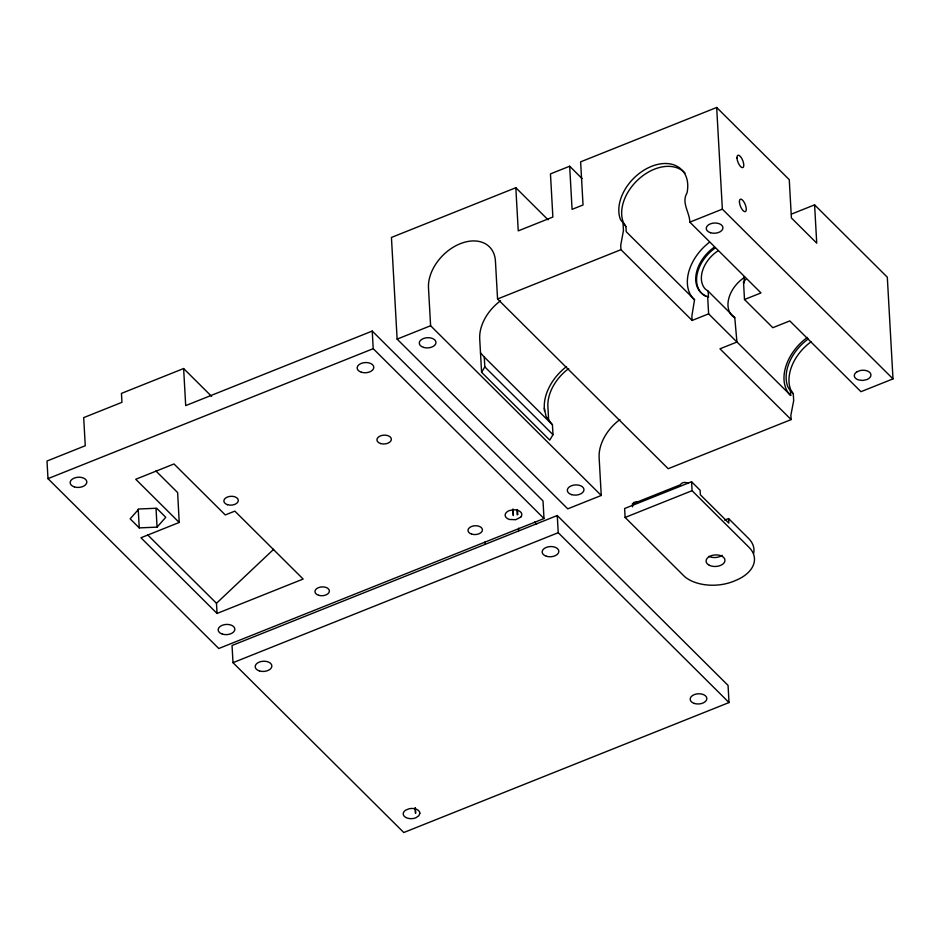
<?xml version="1.0" encoding="UTF-8"?>
<svg xmlns="http://www.w3.org/2000/svg" width="940" height="940" viewBox="0 0 940 940"><rect width="100%" height="100%" fill="white"/><g stroke="black" fill="none" stroke-linecap="round" stroke-linejoin="round"><path stroke-width="1.41" d="M566.538 366.565A43.181 29.939 -45.2 0 0 544.307 408.089L546.058 416.42L552.438 424.821L552.99 434.691L549.759 440.108L481.586 372.299L484.817 366.894L484.264 357.024L480.505 352.853M791.457 214.109L814.592 204.861L887.313 277.194L893 378.879L860.958 391.686L789.788 320.904L772.809 327.696L744.492 299.519L743.516 282.012L745.773 279.403M157.062 527.129L165.769 517.294L156.651 508.235L138.85 509.01L130.143 518.833L139.249 527.892L157.062 527.129L156.017 508.47M632.585 506.836L632.432 503.934L634.007 502.383L637.25 501.655M217.058 613.456L140.953 537.762L179.211 522.464L135.736 479.259L173.994 463.972L225.283 514.944L234.847 511.125L303.138 579.04L217.058 613.456L216.482 603.28L273.622 549.336M548.091 219.819L515.825 187.73L391.44 237.444L397.127 339.117L567.76 508.846L601.248 495.462L599.133 457.615A38.998 27.037 -45.2 0 1 619.93 419.569M582.107 178.6L569.663 166.227L550.464 173.888L552.873 217.034L518.245 230.876L515.825 187.73M814.592 204.861L816.731 243.166L791.398 217.963L789.259 179.669L716.668 107.477L580.626 161.845L583.035 204.979L572.072 209.362L569.663 166.227M183.629 368.539L121.448 393.39L121.953 402.32L83.695 417.619L85.258 445.748L47 461.035L47.987 478.648L218.773 648.506L544.002 518.539L543.014 500.938L372.228 331.068L185.697 405.61L183.629 368.539L211.594 396.351M47.987 478.648L373.215 348.681L544.002 518.539M397.127 339.117L430.602 325.745L601.248 495.462M497.565 298.99L620.964 249.676L692.122 320.446L708.619 313.854L736.937 342.031L719.958 348.811L791.127 419.593L668.199 468.707L497.565 298.99L495.439 261.144A38.998 27.037 -45.2 0 0 460.236 243.707A38.998 27.037 -45.2 0 0 428.487 287.899L430.602 325.745M692.122 320.446L691.875 316.052L694.531 299.649L626.216 231.698L625.923 226.611L620.471 219.561A40.114 27.812 -45.2 0 1 651.502 166.368A40.114 27.812 -45.2 0 1 686.999 192.97C681.148 202.77 689.678 212.299 689.831 222.145L722.355 209.15L893 378.879M744.492 299.519L760.989 292.928L689.831 222.145M557.267 515.531L232.039 645.498L233.003 662.665L403.789 832.523L729.017 702.556L728.053 685.401L557.267 515.531L558.231 532.698L729.017 702.556M233.003 662.665L558.231 532.698M632.432 503.934L680.255 484.829A33.828 12.902 68.2 0 1 688.421 483.43M691.582 481.75L624.618 508.517L625.112 517.447L684.72 576.702A36.66 22.419 -3.2 0 0 735.456 580.509A38.998 23.853 -3.2 0 0 749.004 547.315L692.075 490.692L691.582 481.75L700.112 490.245L700.37 494.781L728.841 523.098L728.582 518.563L724.67 520.126M625.112 517.447L692.075 490.692M717.913 250.91A27.859 19.317 -45.2 0 0 705.2 288.968L708.161 291.188L708.49 297.193L705.188 295.618A33.429 23.183 -45.2 0 1 714.412 247.091M736.937 342.031L734.775 317.661L731.814 315.44A27.859 19.317 -45.2 0 1 744.527 277.37M694.531 299.649L693.297 298.72A43.181 29.939 -45.2 0 1 709.606 242.132M808.165 339.011A40.667 28.2 -45.2 0 0 787.814 386.751L790.446 391.005L790.693 395.411L789.929 394.835A43.181 29.939 -45.2 0 1 807.366 337.413M155.899 470.975L177.637 492.572L179.211 522.464M216.482 603.28L147.674 534.895M743.516 282.012L744.363 282.858M708.161 291.188L734.775 317.661M790.446 391.005L793.289 393.837L793.677 400.663L790.881 415.186L791.127 419.593M736.866 341.878L790.693 395.411M728.582 518.563L748.51 538.373A38.998 23.853 -3.2 0 1 753.716 553.202M484.264 357.024L552.438 424.821M484.817 366.894L552.99 434.691M534.601 522.076L536.658 524.12M793.289 393.837L790.658 389.583A40.667 28.2 -45.2 0 1 811.009 341.843M625.923 226.611L623.326 222.392A40.114 27.812 -45.2 0 1 641.315 176.885A40.114 27.812 -45.2 0 1 685.06 173.136M517.458 510.197L517.811 514.544L517.153 514.814L517 509.492M415.327 807.683L415.562 813.394L415.245 807.73M744.034 276.853L744.304 281.659M716.668 107.477L722.355 209.15M707.644 296.347L708.619 313.854M623.079 223.779L623.455 230.547L620.717 245.27L620.964 249.676M548.678 420.65L547.891 406.656A38.998 27.037 -45.2 0 1 568.7 368.609M544.307 408.089L544.471 411.003M512.981 508.963L513.346 515.567L512.805 509.691M481.586 372.299L479.717 338.858A38.998 27.037 -45.2 0 1 500.527 300.812M372.228 331.068L373.215 348.681M138.215 509.233L139.249 527.892M706.046 296.464A33.429 23.183 -45.2 0 1 715.258 247.949M518.563 530.724A60.172 22.936 68.2 0 1 518.739 528.151M485.087 544.107A60.172 22.936 68.2 0 1 485.252 541.534M722.167 555.305A9.471 5.793 -3.2 0 1 708.819 556.351M419.863 813.312L418.899 815.685L415.809 817.8A8.578 5.252 -3.2 0 1 409.488 818.587A8.354 5.111 -3.2 0 1 405.563 810.198L409.276 808.706A8.354 5.111 -3.2 0 1 419.886 813.194L419.886 813.194M520.772 517.106L515.755 519.702L509.41 519.468A8.354 5.111 -3.2 0 1 509.21 510.608L513.369 509.75A8.354 5.111 -3.2 0 1 520.772 517.106M856.986 371.794L856.634 371.981A8.354 5.111 -3.2 0 0 858.537 379.948L862.732 380.453L866.891 379.584A8.354 5.111 -3.2 0 0 870.287 373.051A8.354 5.111 -3.2 0 0 860.347 370.489L856.986 371.794M74.425 486.932A8.354 5.111 -3.2 0 0 86.844 481.962A8.354 5.111 -3.2 0 0 74.237 478.072A8.354 5.111 -3.2 0 0 74.425 486.932M471.692 534.143A7.238 4.43 -3.2 0 0 482.455 529.843A7.238 4.43 -3.2 0 0 471.528 526.471A7.238 4.43 -3.2 0 0 471.692 534.143M380.606 443.551A7.238 4.43 -3.2 0 0 391.369 439.25A7.238 4.43 -3.2 0 0 380.441 435.878A7.238 4.43 -3.2 0 0 380.606 443.551M361.395 372.252A8.354 5.111 -3.2 0 0 373.815 367.281A8.354 5.111 -3.2 0 0 361.207 363.404A8.354 5.111 -3.2 0 0 361.395 372.252M222.428 634.136A8.354 5.111 -3.2 0 0 234.859 629.166A8.354 5.111 -3.2 0 0 222.239 625.276A8.354 5.111 -3.2 0 0 222.428 634.136M227.55 504.71A7.238 4.43 -3.2 0 0 238.325 500.409A7.238 4.43 -3.2 0 0 227.386 497.037A7.238 4.43 -3.2 0 0 227.55 504.71M318.637 595.302A7.238 4.43 -3.2 0 0 329.399 591.002A7.238 4.43 -3.2 0 0 318.472 587.629A7.238 4.43 -3.2 0 0 318.637 595.302M736.972 158.014A6.686 2.55 68.2 0 0 742.353 167.684A6.686 2.55 68.2 0 0 741.836 158.543A6.686 2.55 68.2 0 0 736.972 158.014M739.428 202.03A6.686 2.55 68.2 0 0 744.809 211.7A6.686 2.55 68.2 0 0 744.304 202.547A6.686 2.55 68.2 0 0 739.428 202.03M571.567 494.616A8.354 5.111 -3.2 0 0 583.987 489.646A8.354 5.111 -3.2 0 0 571.379 485.769A8.354 5.111 -3.2 0 0 571.567 494.616M423.564 347.412A8.354 5.111 -3.2 0 0 435.984 342.442A8.354 5.111 -3.2 0 0 423.364 338.553A8.354 5.111 -3.2 0 0 423.564 347.412M710.534 232.732A8.354 5.111 -3.2 0 0 722.954 227.762A8.354 5.111 -3.2 0 0 710.334 223.873A8.354 5.111 -3.2 0 0 710.534 232.732M259.452 670.948A8.354 5.111 -3.2 0 0 271.872 665.978A8.354 5.111 -3.2 0 0 259.252 662.089A8.354 5.111 -3.2 0 0 259.452 670.948M546.422 556.269A8.354 5.111 -3.2 0 0 558.842 551.298A8.354 5.111 -3.2 0 0 546.222 547.421A8.354 5.111 -3.2 0 0 546.422 556.269M694.425 703.473A8.354 5.111 -3.2 0 0 706.845 698.514A8.354 5.111 -3.2 0 0 694.225 694.625A8.354 5.111 -3.2 0 0 694.425 703.473M709.312 565.281A9.471 5.793 -3.2 0 0 724.811 561.474A9.471 5.793 -3.2 0 0 712.45 555.317A9.471 5.793 -3.2 0 0 709.312 565.281"/></g></svg>
